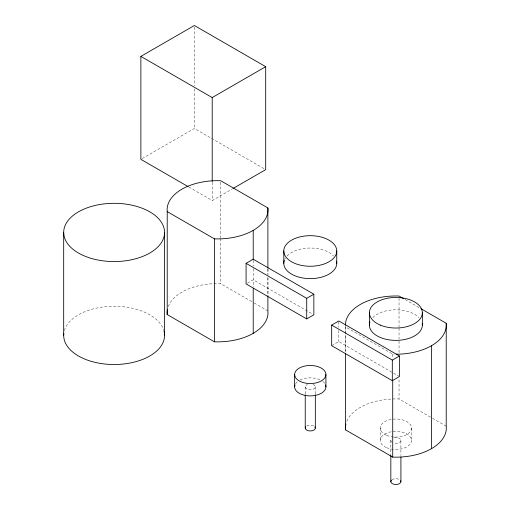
<?xml version="1.0" encoding="UTF-8"?>
<svg xmlns="http://www.w3.org/2000/svg" width="510" height="510" viewBox="0 0 510 510"><rect width="100%" height="100%" fill="white"/><g stroke="black" fill="none" stroke-linecap="round" stroke-linejoin="round"><path stroke-width="0.38" stroke-dasharray="2.55 1.91" d="M345.525 352.257L345.531 334.84M345.531 334.044L345.538 326.923L392.719 354.157A50.439 29.121 0 0 0 394.122 354.195M142.245 158.546L194.374 128.456L210.834 137.961M188.885 187.062L212.205 200.526L232.777 188.643M247.382 283.165L253.215 279.799L313.159 314.402M331.678 345.684L338.812 341.566L398.769 376.182M211.516 138.357L264.327 168.842M405.189 299.587L419.545 307.874M168.274 306.529A50.439 29.121 0 0 1 220.709 283.681L253.534 302.628M254.216 303.023L267.89 310.921M346.806 421.324A50.439 29.121 0 0 1 399.037 398.986L431.855 417.939M432.537 418.334L446.212 426.226M411.513 428.049L411.513 440.404M393.873 437.733A5.043 2.913 0 0 1 400.917 440.404L400.917 455.456M399.037 298.178L399.037 326.776M399.037 328.204L399.037 338.933M399.037 341.075L399.037 353.232M399.037 379.682L399.037 398.986M392.719 354.157L392.719 357.631M390.832 440.404L390.832 454.659M380.237 428.049L380.237 440.404M345.493 326.107L345.538 352.62M338.812 321.772L338.812 327.312M338.812 330.48L338.812 341.566M315.327 386.867L315.327 394M305.235 386.867L305.235 394M267.986 268.98L267.986 274.527M267.986 277.695L267.986 295.908M267.89 268.948L267.89 274.488M267.89 277.657L267.89 295.87M253.215 260.406L253.215 266.124M253.215 268.706L253.215 286.862M220.709 182.153L220.709 237.921M220.709 238.635L220.709 283.681M212.205 182.306L212.205 200.526M194.374 27.081L194.374 85.686M194.374 88.855L194.374 128.456M64.387 330.563A50.439 29.121 0 0 1 114.125 306.274A50.439 29.121 0 0 1 163.863 330.563M295.628 383.718A15.638 9.027 0 0 1 297.763 381.461M300.039 380.046A15.638 9.027 0 0 1 320.522 380.046M322.798 381.461A15.638 9.027 0 0 1 325.284 384.33M306.714 425.99A5.043 2.913 0 0 1 314.319 426.309M313.006 384.419A5.043 2.913 0 0 1 314.09 388.779A5.043 2.913 0 0 1 306.472 388.779A5.043 2.913 0 0 1 307.555 384.419M284.873 259.016A26.482 15.287 0 0 1 285.472 257.983M287.041 255.994A26.482 15.287 0 0 1 310.278 248.038A26.482 15.287 0 0 1 333.521 255.994M372.721 317.679A26.482 15.287 0 0 1 395.875 309.806A26.482 15.287 0 0 1 419.029 317.679M392.005 479.725A5.043 2.913 0 0 1 399.751 479.725M400.917 440.404A5.043 2.913 0 0 1 393.873 443.075M392.005 442.272A5.043 2.913 0 0 1 392.005 438.543M386.701 447.716A15.638 9.027 0 0 0 411.43 441.341A15.638 9.027 0 0 0 389.5 432.161A15.638 9.027 0 0 0 386.701 447.716M386.701 435.361A15.638 9.027 0 0 0 411.43 428.986A15.638 9.027 0 0 0 389.5 419.806A15.638 9.027 0 0 0 386.701 435.361"/><path stroke-width="0.76" d="M188.196 186.666L140.875 159.343L140.875 56.387L194.374 25.5L265.697 66.682L265.697 169.639L233.465 188.247M140.875 56.387L212.205 97.569L265.697 66.682M246.081 263.326L253.215 259.207L313.848 294.213L313.848 314.804L306.714 318.922L246.081 283.917L246.081 263.326L306.714 298.331L313.848 294.213M331.678 325.093L338.812 320.975L399.445 355.98L399.445 376.571L392.311 380.689L331.678 345.684L331.678 325.093L392.311 360.098L399.445 355.98M267.89 268.152L267.89 207.965L220.709 180.725A50.439 29.121 0 0 0 167.216 211.612L167.216 314.568L214.391 341.808A50.439 29.121 0 0 0 267.89 310.921L267.89 296.667M403.818 298.796L399.037 296.036A50.439 29.121 0 0 0 345.442 325.297M420.916 308.665L446.212 323.27L446.212 426.226A50.439 29.121 0 0 1 392.719 457.113L345.538 429.873L345.538 353.417M167.216 211.612L214.391 238.852A50.439 29.121 0 0 0 267.89 207.965M431.543 345.684L431.543 448.641M422.356 312.738L422.356 325.093M400.917 457.036L400.917 481.587M392.719 380.231L392.719 457.113M392.311 360.098L392.311 380.689M390.832 455.456L390.832 481.587M369.393 312.738L369.393 325.093M336.759 250.971A26.482 15.287 0 0 1 297.043 264.212A26.482 15.287 0 0 1 297.043 237.73A26.482 15.287 0 0 1 336.759 250.971L336.759 263.326M325.916 374.518A15.638 9.027 0 0 1 302.462 382.334A15.638 9.027 0 0 1 302.462 366.696A15.638 9.027 0 0 1 325.916 374.518L325.916 386.867M315.327 394.791L315.327 428.049M306.714 298.331L306.714 318.922M305.235 394.791L305.235 428.049M294.646 374.518L294.646 386.867M283.802 250.971L283.802 263.326M253.215 230.38L253.215 259.692M253.215 288.29L253.215 333.336M214.391 238.852L214.391 341.808M212.205 97.569L212.205 181.515M164.564 232.439A50.439 29.121 0 0 1 88.906 257.658A50.439 29.121 0 0 1 88.906 207.219A50.439 29.121 0 0 1 164.564 232.439L164.564 335.395M63.686 232.439L63.686 335.395M164.048 331.251A50.439 29.121 0 0 1 115.923 364.497A50.439 29.121 0 0 1 63.814 333.317M325.558 384.948A15.638 9.027 0 0 1 310.278 395.9A15.638 9.027 0 0 1 295.003 384.948M314.868 426.844A5.043 2.913 0 0 1 310.278 430.963A5.043 2.913 0 0 1 305.694 426.844M336.492 261.145A26.482 15.287 0 0 1 309.334 278.6A26.482 15.287 0 0 1 284.408 260.074M167.216 314.568A50.439 29.121 0 0 1 167.388 309.71M422.216 323.519A26.482 15.287 0 0 1 394.517 340.361A26.482 15.287 0 0 1 369.96 321.963M446.212 323.27A50.439 29.121 0 0 1 396.225 354.214M345.538 429.873A50.439 29.121 0 0 1 345.939 423.95M400.681 480.707A5.043 2.913 0 0 1 395.377 484.487A5.043 2.913 0 0 1 391.463 480.178M380.339 325.119A26.482 15.287 0 0 0 422.216 314.319A26.482 15.287 0 0 0 385.075 298.784A26.482 15.287 0 0 0 380.339 325.119"/></g></svg>
